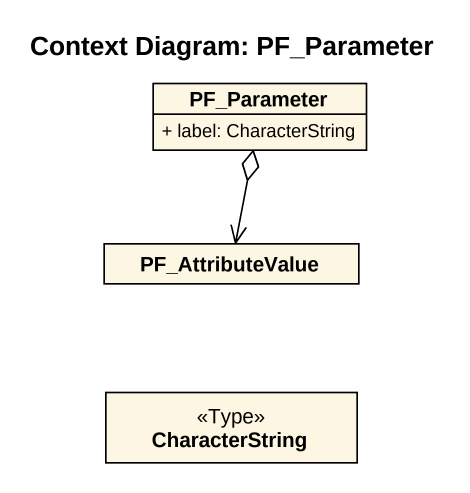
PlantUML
@startuml
title Context Diagram: PF_Parameter
hide circle
hide empty members
skinparam classAttributeIconSize 0
class PF_Parameter {
  + label: CharacterString
}
class PF_AttributeValue
class CharacterString <<Type>>
PF_AttributeValue <-up-o PF_Parameter
@enduml
